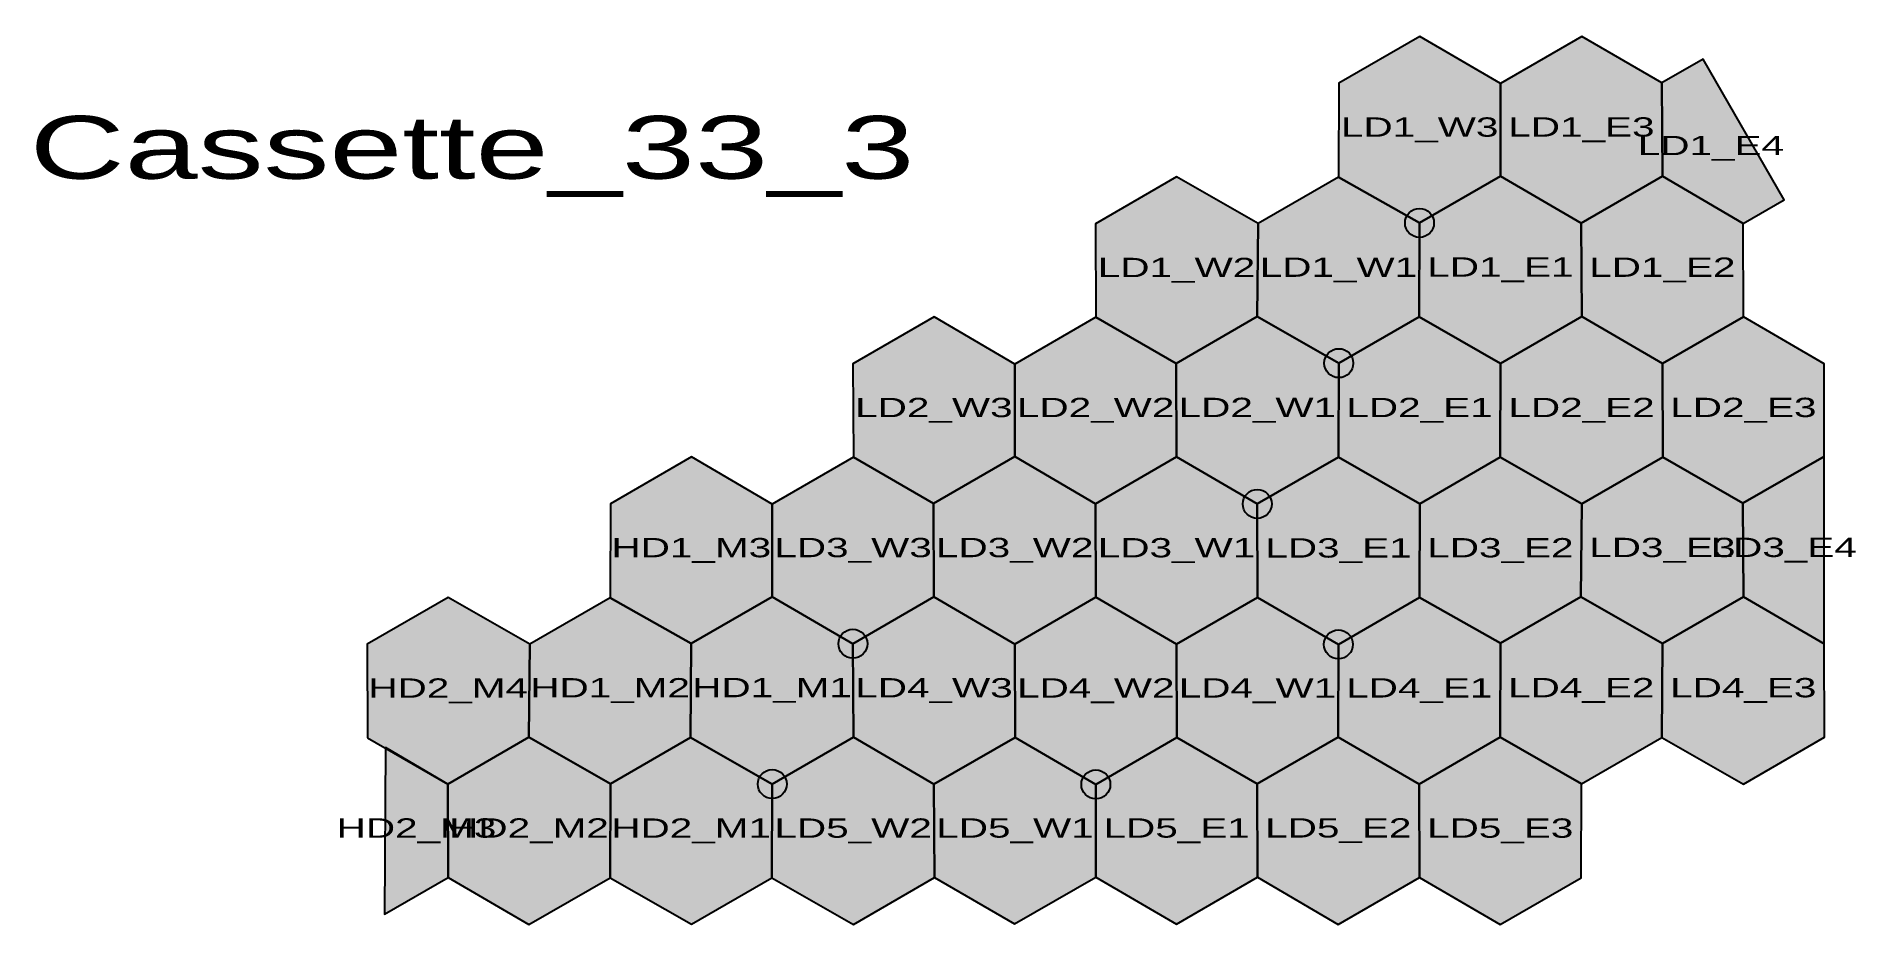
# Model space of a CAD drawing. Header units: metres. Extents: x -1 to 1883, y -95 to 824.
import ezdxf

# ---------------------------------------------------------------- set-up
doc = ezdxf.new("R2010")
doc.units = ezdxf.units.M
for name, color, linetype in [('ENGINES', 7, 'Continuous'), ('SHAPES', 7, 'Continuous'), ('TEXT', 7, 'Continuous')]:
    doc.layers.add(name, color=color, linetype=linetype)
doc.styles.add('BoldStyle', font='arial.ttf', dxfattribs={"width": 1.5})

msp = doc.modelspace()

# ---------------------------------------------------------------- hatches: boundary and pattern name
h = msp.add_hatch(color=222)
h.dxf.hatch_style = 1
h.paths.add_polyline_path([(1347.2, 678.5), (1431.2, 631.1), (1515.2, 679.6), (1515.2, 775.5), (1431.7, 824.3), (1347.7, 775.8)])
h = msp.add_hatch(color=222)
h.dxf.hatch_style = 1
h.paths.add_polyline_path([(1515.2, 679.6), (1598.7, 630.9), (1682.7, 679.4), (1682.3, 776.1), (1599.2, 824), (1515.2, 775.5)])
h = msp.add_hatch(color=222)
h.dxf.hatch_style = 1
h.paths.add_polyline_path([(1766.3, 630.6), (1808.8, 655.1), (1724.8, 800.6), (1682.3, 776.1), (1682.7, 679.4)])
h = msp.add_hatch(color=222)
h.dxf.hatch_style = 1
h.paths.add_polyline_path([(1096.1, 533.5), (1179.2, 485.6), (1263.2, 534.1), (1264.1, 630.5), (1179.7, 678.8), (1095.7, 630.3)])
h = msp.add_hatch(color=222)
h.dxf.hatch_style = 1
h.paths.add_polyline_path([(1263.2, 534.1), (1347.6, 485.9), (1430.7, 533.9), (1431.2, 631.1), (1347.2, 678.5), (1264.1, 630.5)])
h = msp.add_hatch(color=222)
h.dxf.hatch_style = 1
h.paths.add_polyline_path([(1430.7, 533.9), (1515.2, 485.6), (1599.2, 534.1), (1598.7, 630.9), (1515.2, 679.6), (1431.2, 631.1)])
h = msp.add_hatch(color=222)
h.dxf.hatch_style = 1
h.paths.add_polyline_path([(1599.2, 534.1), (1682.7, 485.4), (1766.7, 533.9), (1766.3, 630.6), (1682.7, 679.4), (1598.7, 630.9)])
h = msp.add_hatch(color=244)
h.dxf.hatch_style = 1
edge = h.paths.add_edge_path()
edge.add_arc((1431.2, 631.1), 15, 0, 360)
h = msp.add_hatch(color=202)
h.dxf.hatch_style = 1
h.paths.add_polyline_path([(844.9, 388.5), (928, 340.6), (1012, 389.1), (1012.1, 485), (928.5, 533.8), (844.5, 485.3)])
h = msp.add_hatch(color=202)
h.dxf.hatch_style = 1
h.paths.add_polyline_path([(1012, 389.1), (1095.6, 340.4), (1179.6, 388.9), (1179.2, 485.6), (1096.1, 533.5), (1012.1, 485)])
h = msp.add_hatch(color=202)
h.dxf.hatch_style = 1
h.paths.add_polyline_path([(1179.6, 388.9), (1263.2, 340.1), (1347.2, 388.6), (1347.6, 485.9), (1263.2, 534.1), (1179.2, 485.6)])
h = msp.add_hatch(color=202)
h.dxf.hatch_style = 1
h.paths.add_polyline_path([(1347.2, 388.6), (1431.6, 340.4), (1514.7, 388.4), (1515.2, 485.6), (1430.7, 533.9), (1347.6, 485.9)])
h = msp.add_hatch(color=202)
h.dxf.hatch_style = 1
h.paths.add_polyline_path([(1514.7, 388.4), (1599.2, 340.2), (1683.2, 388.7), (1682.7, 485.4), (1599.2, 534.1), (1515.2, 485.6)])
h = msp.add_hatch(color=202)
h.dxf.hatch_style = 1
h.paths.add_polyline_path([(1683.2, 388.7), (1766.2, 340.8), (1850.2, 389.3), (1850.3, 485.2), (1766.7, 533.9), (1682.7, 485.4)])
h = msp.add_hatch(color=244)
h.dxf.hatch_style = 1
edge = h.paths.add_edge_path()
edge.add_arc((1347.6, 485.9), 15, 0, 360)
h = msp.add_hatch(color=42)
h.dxf.hatch_style = 1
h.paths.add_polyline_path([(592.9, 243), (676.9, 195.6), (760.9, 244.1), (760.9, 340), (677.4, 388.8), (593.4, 340.3)])
h = msp.add_hatch(color=152)
h.dxf.hatch_style = 1
h.paths.add_polyline_path([(760.9, 244.1), (844.4, 195.4), (928.4, 243.9), (928, 340.6), (844.9, 388.5), (760.9, 340)])
h = msp.add_hatch(color=152)
h.dxf.hatch_style = 1
h.paths.add_polyline_path([(928.4, 243.9), (1012, 195.1), (1096, 243.6), (1095.6, 340.4), (1012, 389.1), (928, 340.6)])
h = msp.add_hatch(color=152)
h.dxf.hatch_style = 1
h.paths.add_polyline_path([(1096, 243.6), (1179.6, 194.9), (1263.6, 243.4), (1263.2, 340.1), (1179.6, 388.9), (1095.6, 340.4)])
h = msp.add_hatch(color=152)
h.dxf.hatch_style = 1
h.paths.add_polyline_path([(1263.6, 243.4), (1347.2, 194.7), (1431.2, 243.2), (1431.6, 340.4), (1347.2, 388.6), (1263.2, 340.1)])
h = msp.add_hatch(color=152)
h.dxf.hatch_style = 1
h.paths.add_polyline_path([(1431.2, 243.2), (1515.1, 195.8), (1598.2, 243.8), (1599.2, 340.2), (1514.7, 388.4), (1431.6, 340.4)])
h = msp.add_hatch(color=152)
h.dxf.hatch_style = 1
h.paths.add_polyline_path([(1598.2, 243.8), (1682.7, 195.5), (1766.7, 244), (1766.2, 340.8), (1683.2, 388.7), (1599.2, 340.2)])
h = msp.add_hatch(color=152)
h.dxf.hatch_style = 1
h.paths.add_polyline_path([(1850.2, 195.3), (1850.2, 389.3), (1766.2, 340.8), (1766.7, 244)])
h = msp.add_hatch(color=244)
h.dxf.hatch_style = 1
edge = h.paths.add_edge_path()
edge.add_arc((1263.2, 340.1), 15, 0, 360)
h = msp.add_hatch(color=32)
h.dxf.hatch_style = 1
h.paths.add_polyline_path([(341.8, 98), (424.8, 50.1), (508.9, 98.6), (509.8, 195), (425.4, 243.3), (341.3, 194.8)])
h = msp.add_hatch(color=42)
h.dxf.hatch_style = 1
h.paths.add_polyline_path([(508.9, 98.6), (593.3, 50.4), (676.4, 98.4), (676.9, 195.6), (592.9, 243), (509.8, 195)])
h = msp.add_hatch(color=42)
h.dxf.hatch_style = 1
h.paths.add_polyline_path([(676.4, 98.4), (760.9, 50.1), (844.9, 98.6), (844.4, 195.4), (760.9, 244.1), (676.9, 195.6)])
h = msp.add_hatch(color=122)
h.dxf.hatch_style = 1
h.paths.add_polyline_path([(844.9, 98.6), (928.4, 49.9), (1012.4, 98.4), (1012, 195.1), (928.4, 243.9), (844.4, 195.4)])
h = msp.add_hatch(color=122)
h.dxf.hatch_style = 1
h.paths.add_polyline_path([(1012.4, 98.4), (1096, 49.7), (1180, 98.2), (1179.6, 194.9), (1096, 243.6), (1012, 195.1)])
h = msp.add_hatch(color=122)
h.dxf.hatch_style = 1
h.paths.add_polyline_path([(1180, 98.2), (1263.1, 50.3), (1347.1, 98.8), (1347.2, 194.7), (1263.6, 243.4), (1179.6, 194.9)])
h = msp.add_hatch(color=122)
h.dxf.hatch_style = 1
h.paths.add_polyline_path([(1347.1, 98.8), (1430.7, 50), (1514.7, 98.5), (1515.1, 195.8), (1431.2, 243.2), (1347.2, 194.7)])
h = msp.add_hatch(color=122)
h.dxf.hatch_style = 1
h.paths.add_polyline_path([(1514.7, 98.5), (1599.1, 50.3), (1682.2, 98.3), (1682.7, 195.5), (1598.2, 243.8), (1515.1, 195.8)])
h = msp.add_hatch(color=122)
h.dxf.hatch_style = 1
h.paths.add_polyline_path([(1682.2, 98.3), (1766.7, 50), (1850.7, 98.5), (1850.2, 195.3), (1766.7, 244), (1682.7, 195.5)])
h = msp.add_hatch(color=244)
h.dxf.hatch_style = 1
edge = h.paths.add_edge_path()
edge.add_arc((844.4, 195.4), 15, 0, 360)
h = msp.add_hatch(color=244)
h.dxf.hatch_style = 1
edge = h.paths.add_edge_path()
edge.add_arc((1347.2, 194.7), 15, 0, 360)
h = msp.add_hatch(color=32)
h.dxf.hatch_style = 1
h.paths.add_polyline_path([(425.3, -46.6), (508.8, -95.4), (592.9, -46.9), (593.3, 50.4), (508.9, 98.6), (424.8, 50.1)])
h = msp.add_hatch(color=32)
h.dxf.hatch_style = 1
h.paths.add_polyline_path([(592.9, -46.9), (677.3, -95.1), (760.4, -47.1), (760.9, 50.1), (676.4, 98.4), (593.3, 50.4)])
h = msp.add_hatch(color=82)
h.dxf.hatch_style = 1
h.paths.add_polyline_path([(760.4, -47.1), (844.9, -95.3), (928.9, -46.8), (928.4, 49.9), (844.9, 98.6), (760.9, 50.1)])
h = msp.add_hatch(color=82)
h.dxf.hatch_style = 1
h.paths.add_polyline_path([(928.9, -46.8), (1011.9, -94.7), (1095.9, -46.2), (1096, 49.7), (1012.4, 98.4), (928.4, 49.9)])
h = msp.add_hatch(color=82)
h.dxf.hatch_style = 1
h.paths.add_polyline_path([(1095.9, -46.2), (1179.5, -95), (1263.5, -46.5), (1263.1, 50.3), (1180, 98.2), (1096, 49.7)])
h = msp.add_hatch(color=82)
h.dxf.hatch_style = 1
h.paths.add_polyline_path([(1263.5, -46.5), (1347.1, -95.2), (1431.1, -46.7), (1430.7, 50), (1347.1, 98.8), (1263.1, 50.3)])
h = msp.add_hatch(color=82)
h.dxf.hatch_style = 1
h.paths.add_polyline_path([(1431.1, -46.7), (1514.7, -95.5), (1598.7, -47), (1599.1, 50.3), (1514.7, 98.5), (1430.7, 50)])
h = msp.add_hatch(color=32)
h.dxf.hatch_style = 1
h.paths.add_polyline_path([(360.3, 87.9), (359.5, -84.6), (425.3, -46.6), (424.8, 50.1)])
h = msp.add_hatch(color=244)
h.dxf.hatch_style = 1
edge = h.paths.add_edge_path()
edge.add_arc((760.9, 50.1), 15, 0, 360)
h = msp.add_hatch(color=244)
h.dxf.hatch_style = 1
edge = h.paths.add_edge_path()
edge.add_arc((1096, 49.7), 15, 0, 360)

# ---------------------------------------------------------------- linework, layer by layer
at = {"layer": 'ENGINES', "color": 244}
for centre in [(1431.2, 631.1), (1347.6, 485.9), (1263.2, 340.1), (844.4, 195.4), (1347.2, 194.7), (760.9, 50.1), (1096, 49.7)]:
    msp.add_circle(centre, 15, dxfattribs=at)
at = {"layer": 'SHAPES', "color": 250}
for points in [[(1347.2, 678.5), (1431.2, 631.1), (1515.2, 679.6), (1515.2, 775.5), (1431.7, 824.3), (1347.7, 775.8)], [(1515.2, 679.6), (1598.7, 630.9), (1682.7, 679.4), (1682.3, 776.1), (1599.2, 824), (1515.2, 775.5)], [(1766.3, 630.6), (1808.8, 655.1), (1724.8, 800.6), (1682.3, 776.1), (1682.7, 679.4)], [(1096.1, 533.5), (1179.2, 485.6), (1263.2, 534.1), (1264.1, 630.5), (1179.7, 678.8), (1095.7, 630.3)], [(1263.2, 534.1), (1347.6, 485.9), (1430.7, 533.9), (1431.2, 631.1), (1347.2, 678.5), (1264.1, 630.5)], [(1430.7, 533.9), (1515.2, 485.6), (1599.2, 534.1), (1598.7, 630.9), (1515.2, 679.6), (1431.2, 631.1)], [(1599.2, 534.1), (1682.7, 485.4), (1766.7, 533.9), (1766.3, 630.6), (1682.7, 679.4), (1598.7, 630.9)], [(844.9, 388.5), (928, 340.6), (1012, 389.1), (1012.1, 485), (928.5, 533.8), (844.5, 485.3)], [(1012, 389.1), (1095.6, 340.4), (1179.6, 388.9), (1179.2, 485.6), (1096.1, 533.5), (1012.1, 485)], [(1179.6, 388.9), (1263.2, 340.1), (1347.2, 388.6), (1347.6, 485.9), (1263.2, 534.1), (1179.2, 485.6)], [(1347.2, 388.6), (1431.6, 340.4), (1514.7, 388.4), (1515.2, 485.6), (1430.7, 533.9), (1347.6, 485.9)], [(1514.7, 388.4), (1599.2, 340.2), (1683.2, 388.7), (1682.7, 485.4), (1599.2, 534.1), (1515.2, 485.6)], [(1683.2, 388.7), (1766.2, 340.8), (1850.2, 389.3), (1850.3, 485.2), (1766.7, 533.9), (1682.7, 485.4)], [(592.9, 243), (676.9, 195.6), (760.9, 244.1), (760.9, 340), (677.4, 388.8), (593.4, 340.3)], [(760.9, 244.1), (844.4, 195.4), (928.4, 243.9), (928, 340.6), (844.9, 388.5), (760.9, 340)], [(928.4, 243.9), (1012, 195.1), (1096, 243.6), (1095.6, 340.4), (1012, 389.1), (928, 340.6)], [(1096, 243.6), (1179.6, 194.9), (1263.6, 243.4), (1263.2, 340.1), (1179.6, 388.9), (1095.6, 340.4)], [(1263.6, 243.4), (1347.2, 194.7), (1431.2, 243.2), (1431.6, 340.4), (1347.2, 388.6), (1263.2, 340.1)], [(1431.2, 243.2), (1515.1, 195.8), (1598.2, 243.8), (1599.2, 340.2), (1514.7, 388.4), (1431.6, 340.4)], [(1598.2, 243.8), (1682.7, 195.5), (1766.7, 244), (1766.2, 340.8), (1683.2, 388.7), (1599.2, 340.2)], [(1850.2, 195.3), (1850.2, 389.3), (1766.2, 340.8), (1766.7, 244)], [(341.8, 98), (424.8, 50.1), (508.9, 98.6), (509.8, 195), (425.4, 243.3), (341.3, 194.8)], [(508.9, 98.6), (593.3, 50.4), (676.4, 98.4), (676.9, 195.6), (592.9, 243), (509.8, 195)], [(676.4, 98.4), (760.9, 50.1), (844.9, 98.6), (844.4, 195.4), (760.9, 244.1), (676.9, 195.6)], [(844.9, 98.6), (928.4, 49.9), (1012.4, 98.4), (1012, 195.1), (928.4, 243.9), (844.4, 195.4)], [(1012.4, 98.4), (1096, 49.7), (1180, 98.2), (1179.6, 194.9), (1096, 243.6), (1012, 195.1)], [(1180, 98.2), (1263.1, 50.3), (1347.1, 98.8), (1347.2, 194.7), (1263.6, 243.4), (1179.6, 194.9)], [(1347.1, 98.8), (1430.7, 50), (1514.7, 98.5), (1515.1, 195.8), (1431.2, 243.2), (1347.2, 194.7)], [(1514.7, 98.5), (1599.1, 50.3), (1682.2, 98.3), (1682.7, 195.5), (1598.2, 243.8), (1515.1, 195.8)], [(1682.2, 98.3), (1766.7, 50), (1850.7, 98.5), (1850.2, 195.3), (1766.7, 244), (1682.7, 195.5)], [(425.3, -46.6), (508.8, -95.4), (592.9, -46.9), (593.3, 50.4), (508.9, 98.6), (424.8, 50.1)], [(592.9, -46.9), (677.3, -95.1), (760.4, -47.1), (760.9, 50.1), (676.4, 98.4), (593.3, 50.4)], [(760.4, -47.1), (844.9, -95.3), (928.9, -46.8), (928.4, 49.9), (844.9, 98.6), (760.9, 50.1)], [(928.9, -46.8), (1011.9, -94.7), (1095.9, -46.2), (1096, 49.7), (1012.4, 98.4), (928.4, 49.9)], [(1095.9, -46.2), (1179.5, -95), (1263.5, -46.5), (1263.1, 50.3), (1180, 98.2), (1096, 49.7)], [(1263.5, -46.5), (1347.1, -95.2), (1431.1, -46.7), (1430.7, 50), (1347.1, 98.8), (1263.1, 50.3)], [(1431.1, -46.7), (1514.7, -95.5), (1598.7, -47), (1599.1, 50.3), (1514.7, 98.5), (1430.7, 50)], [(360.3, 87.9), (359.5, -84.6), (425.3, -46.6), (424.8, 50.1)]]:
    msp.add_lwpolyline(points, close=True, dxfattribs=at)

# ---------------------------------------------------------------- texts
at = {"layer": 'TEXT', "color": 8, "insert": (450, 700), "char_height": 65, "attachment_point": 5, "style": 'BoldStyle'}
msp.add_mtext('Cassette_33_3', dxfattribs=at)
at = {"layer": 'TEXT', "color": 0, "char_height": 20, "attachment_point": 5, "style": 'BoldStyle'}
for s, insert in [('LD1_W3', (1431.4, 727.5)), ('LD1_E3', (1598.9, 727.6)), ('LD1_E4', (1733, 708.4)), ('LD1_W2', (1179.6, 582.1)), ('LD1_W1', (1347.3, 582.4)), ('LD1_E1', (1515, 582.6)), ('LD1_E2', (1682.7, 582.4)), ('LD2_W3', (928.3, 437.1)), ('LD2_W2', (1095.8, 437.1)), ('LD2_W1', (1263.3, 437.2)), ('LD2_E1', (1431.2, 437.1)), ('LD2_E2', (1599, 437.1)), ('LD2_E3', (1766.6, 437.2)), ('HD1_M3', (677.1, 292)), ('LD3_W3', (844.6, 292.1)), ('LD3_W2', (1012, 292.1)), ('LD3_W1', (1179.6, 291.9)), ('LD3_E1', (1347.3, 291.7)), ('LD3_E2', (1515, 291.9)), ('LD3_E3', (1682.7, 292.2)), ('LD3_E4', (1808.4, 292.3)), ('HD2_M4', (425.3, 146.6)), ('HD1_M2', (593, 146.9)), ('HD1_M1', (760.7, 147.1)), ('LD4_W3', (928.4, 146.9)), ('LD4_W2', (1096, 146.7)), ('LD4_W1', (1263.4, 146.7)), ('LD4_E1', (1431, 146.8)), ('LD4_E2', (1598.7, 147)), ('LD4_E3', (1766.5, 147)), ('HD2_M3', (392.5, 1.7)), ('HD2_M2', (509, 1.7)), ('HD2_M1', (676.9, 1.6)), ('LD5_W2', (844.7, 1.6)), ('LD5_W1', (1012.3, 1.7)), ('LD5_E1', (1179.7, 1.7)), ('LD5_E2', (1347.1, 1.8)), ('LD5_E3', (1514.8, 1.6))]:
    msp.add_mtext(s, dxfattribs=dict(at, insert=insert))

doc.saveas('drawing.dxf')
